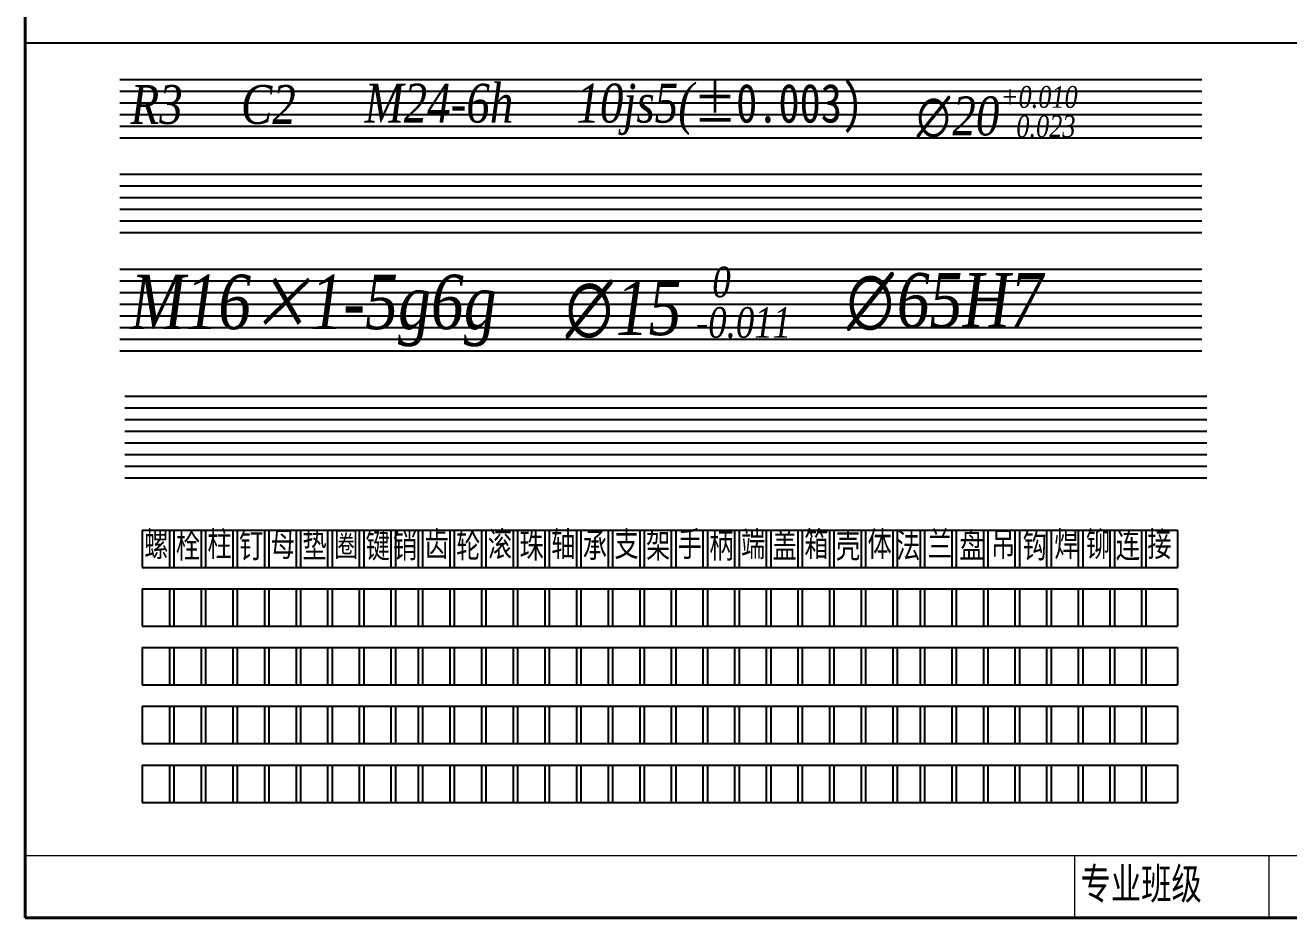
# Model space of a CAD drawing. Header units: millimetres. Extents: x 111 to 441, y -104 to 121.
# Drawn here: x 111.3 to 273.8, y -104.1 to 10.6 of the extents above; entities that cross this region are included whole.
import ezdxf

# ---------------------------------------------------------------- set-up
doc = ezdxf.new("R2010")
doc.units = ezdxf.units.MM
for name, color, linetype, lineweight in [('Layer1', 7, 'Continuous', 15), ('粗线', 7, 'Continuous', 40), ('细线', 7, 'Continuous', 15)]:
    doc.layers.add(name, color=color, linetype=linetype, lineweight=lineweight)
doc.styles.get("Standard").update_dxf_attribs({"font": 'SIMFANG.TTF', "width": 0.714, "height": 5})
doc.styles.add('字母', font='TIMESI.TTF', dxfattribs={"width": 0.8, "height": 5})
doc.styles.add('字母2', font='TIMESI.TTF', dxfattribs={"width": 0.8, "height": 7})

msp = doc.modelspace()

# ---------------------------------------------------------------- linework, layer by layer
for p, q in [((111.32, 8.38), (441.32, 8.38)), ((123.47, 3.67), (262.63, 3.67)), ((123.47, 2.17), (262.63, 2.17)), ((123.47, 0.67), (262.63, 0.67)), ((123.47, -0.83), (262.63, -0.83)), ((123.47, -2.33), (262.63, -2.33)), ((123.47, -3.83), (262.63, -3.83)), ((123.47, -8.52), (262.63, -8.52)), ((123.47, -10.02), (262.63, -10.02)), ((123.47, -11.52), (262.63, -11.52)), ((123.47, -13.02), (262.63, -13.02)), ((123.47, -14.52), (262.63, -14.52)), ((123.47, -16.02), (262.63, -16.02)), ((123.47, -20.71), (262.63, -20.71)), ((123.47, -22.21), (262.63, -22.21)), ((123.47, -23.71), (262.63, -23.71)), ((123.47, -25.21), (262.63, -25.21)), ((123.47, -26.71), (262.63, -26.71)), ((123.47, -28.21), (262.63, -28.21)), ((123.47, -29.71), (262.63, -29.71)), ((123.47, -31.21), (262.63, -31.21)), ((124.14, -37.06), (263.3, -37.06)), ((124.14, -38.56), (263.3, -38.56)), ((124.14, -40.06), (263.3, -40.06)), ((124.14, -41.56), (263.3, -41.56)), ((124.14, -43.06), (263.3, -43.06)), ((124.14, -44.56), (263.3, -44.56)), ((124.14, -46.06), (263.3, -46.06)), ((124.14, -47.56), (263.3, -47.56)), ((126.36, -54.28), (259.53, -54.28)), ((126.36, -54.28), (126.36, -59.08)), ((129.86, -54.28), (129.86, -59.08)), ((130.43, -54.28), (130.43, -59.08)), ((133.93, -54.28), (133.93, -59.08)), ((134.5, -54.28), (134.5, -59.08)), ((138, -54.28), (138, -59.08)), ((138.57, -54.28), (138.57, -59.08)), ((142.07, -54.28), (142.07, -59.08)), ((142.64, -54.28), (142.64, -59.08)), ((146.14, -54.28), (146.14, -59.08)), ((146.71, -54.28), (146.71, -59.08)), ((150.21, -54.28), (150.21, -59.08)), ((150.78, -54.28), (150.78, -59.08)), ((154.28, -54.28), (154.28, -59.08)), ((154.85, -54.28), (154.85, -59.08)), ((158.35, -54.28), (158.35, -59.08)), ((158.92, -54.28), (158.92, -59.08)), ((161.85, -54.28), (161.85, -59.08)), ((162.42, -54.28), (162.42, -59.08)), ((165.92, -54.28), (165.92, -59.08)), ((166.49, -54.28), (166.49, -59.08)), ((169.99, -54.28), (169.99, -59.08)), ((170.56, -54.28), (170.56, -59.08)), ((174.06, -54.28), (174.06, -59.08)), ((174.63, -54.28), (174.63, -59.08)), ((178.13, -54.28), (178.13, -59.08)), ((178.7, -54.28), (178.7, -59.08)), ((182.2, -54.28), (182.2, -59.08)), ((182.77, -54.28), (182.77, -59.08)), ((186.27, -54.28), (186.27, -59.08)), ((186.84, -54.28), (186.84, -59.08)), ((190.34, -54.28), (190.34, -59.08)), ((190.91, -54.28), (190.91, -59.08)), ((194.41, -54.28), (194.41, -59.08)), ((194.98, -54.28), (194.98, -59.08)), ((198.48, -54.28), (198.48, -59.08)), ((199.05, -54.28), (199.05, -59.08)), ((202.55, -54.28), (202.55, -59.08)), ((203.12, -54.28), (203.12, -59.08)), ((206.62, -54.28), (206.62, -59.08)), ((207.19, -54.28), (207.19, -59.08)), ((210.69, -54.28), (210.69, -59.08)), ((211.26, -54.28), (211.26, -59.08)), ((214.76, -54.28), (214.76, -59.08)), ((215.33, -54.28), (215.33, -59.08)), ((218.83, -54.28), (218.83, -59.08)), ((219.4, -54.28), (219.4, -59.08)), ((222.9, -54.28), (222.9, -59.08)), ((223.47, -54.28), (223.47, -59.08)), ((226.4, -54.28), (226.4, -59.08)), ((226.97, -54.28), (226.97, -59.08)), ((230.47, -54.28), (230.47, -59.08)), ((231.04, -54.28), (231.04, -59.08)), ((234.54, -54.28), (234.54, -59.08)), ((235.11, -54.28), (235.11, -59.08)), ((238.61, -54.28), (238.61, -59.08)), ((239.18, -54.28), (239.18, -59.08)), ((242.68, -54.28), (242.68, -59.08)), ((243.25, -54.28), (243.25, -59.08)), ((246.75, -54.28), (246.75, -59.08)), ((247.32, -54.28), (247.32, -59.08)), ((250.82, -54.28), (250.82, -59.08)), ((251.39, -54.28), (251.39, -59.08)), ((254.89, -54.28), (254.89, -59.08)), ((255.46, -54.28), (255.46, -59.08)), ((259.53, -54.28), (259.53, -59.08)), ((126.36, -59.08), (259.53, -59.08)), ((126.36, -61.83), (126.36, -66.63)), ((126.36, -61.83), (259.53, -61.83)), ((129.86, -61.83), (129.86, -66.63)), ((130.43, -61.83), (130.43, -66.63)), ((133.93, -61.83), (133.93, -66.63)), ((134.5, -61.83), (134.5, -66.63)), ((138, -61.83), (138, -66.63)), ((138.57, -61.83), (138.57, -66.63)), ((142.07, -61.83), (142.07, -66.63)), ((142.64, -61.83), (142.64, -66.63)), ((146.14, -61.83), (146.14, -66.63)), ((146.71, -61.83), (146.71, -66.63)), ((150.21, -61.83), (150.21, -66.63)), ((150.78, -61.83), (150.78, -66.63)), ((154.28, -61.83), (154.28, -66.63)), ((154.85, -61.83), (154.85, -66.63)), ((158.35, -61.83), (158.35, -66.63)), ((158.92, -61.83), (158.92, -66.63)), ((161.85, -61.83), (161.85, -66.63)), ((162.42, -61.83), (162.42, -66.63)), ((165.92, -61.83), (165.92, -66.63)), ((166.49, -61.83), (166.49, -66.63)), ((169.99, -61.83), (169.99, -66.63)), ((170.56, -61.83), (170.56, -66.63)), ((174.06, -61.83), (174.06, -66.63)), ((174.63, -61.83), (174.63, -66.63)), ((178.13, -61.83), (178.13, -66.63)), ((178.7, -61.83), (178.7, -66.63)), ((182.2, -61.83), (182.2, -66.63)), ((182.77, -61.83), (182.77, -66.63)), ((186.27, -61.83), (186.27, -66.63)), ((186.84, -61.83), (186.84, -66.63)), ((190.34, -61.83), (190.34, -66.63)), ((190.91, -61.83), (190.91, -66.63)), ((194.41, -61.83), (194.41, -66.63)), ((194.98, -61.83), (194.98, -66.63)), ((198.48, -61.83), (198.48, -66.63)), ((199.05, -61.83), (199.05, -66.63)), ((202.55, -61.83), (202.55, -66.63)), ((203.12, -61.83), (203.12, -66.63)), ((206.62, -61.83), (206.62, -66.63)), ((207.19, -61.83), (207.19, -66.63)), ((210.69, -61.83), (210.69, -66.63)), ((211.26, -61.83), (211.26, -66.63)), ((214.76, -61.83), (214.76, -66.63)), ((215.33, -61.83), (215.33, -66.63)), ((218.83, -61.83), (218.83, -66.63)), ((219.4, -61.83), (219.4, -66.63)), ((222.9, -61.83), (222.9, -66.63)), ((223.47, -61.83), (223.47, -66.63)), ((226.4, -61.83), (226.4, -66.63)), ((226.97, -61.83), (226.97, -66.63)), ((230.47, -61.83), (230.47, -66.63)), ((231.04, -61.83), (231.04, -66.63)), ((234.54, -61.83), (234.54, -66.63)), ((235.11, -61.83), (235.11, -66.63)), ((238.61, -61.83), (238.61, -66.63)), ((239.18, -61.83), (239.18, -66.63)), ((242.68, -61.83), (242.68, -66.63)), ((243.25, -61.83), (243.25, -66.63)), ((246.75, -61.83), (246.75, -66.63)), ((247.32, -61.83), (247.32, -66.63)), ((250.82, -61.83), (250.82, -66.63)), ((251.39, -61.83), (251.39, -66.63)), ((254.89, -61.83), (254.89, -66.63)), ((255.46, -61.83), (255.46, -66.63)), ((259.53, -61.83), (259.53, -66.63)), ((126.36, -66.63), (259.53, -66.63)), ((126.36, -69.38), (126.36, -74.18)), ((126.36, -69.38), (259.53, -69.38)), ((129.86, -69.38), (129.86, -74.18)), ((130.43, -69.38), (130.43, -74.18)), ((133.93, -69.38), (133.93, -74.18)), ((134.5, -69.38), (134.5, -74.18)), ((138, -69.38), (138, -74.18)), ((138.57, -69.38), (138.57, -74.18)), ((142.07, -69.38), (142.07, -74.18)), ((142.64, -69.38), (142.64, -74.18)), ((146.14, -69.38), (146.14, -74.18)), ((146.71, -69.38), (146.71, -74.18)), ((150.21, -69.38), (150.21, -74.18)), ((150.78, -69.38), (150.78, -74.18)), ((154.28, -69.38), (154.28, -74.18)), ((154.85, -69.38), (154.85, -74.18)), ((158.35, -69.38), (158.35, -74.18)), ((158.92, -69.38), (158.92, -74.18)), ((161.85, -69.38), (161.85, -74.18)), ((162.42, -69.38), (162.42, -74.18)), ((165.92, -69.38), (165.92, -74.18)), ((166.49, -69.38), (166.49, -74.18)), ((169.99, -69.38), (169.99, -74.18)), ((170.56, -69.38), (170.56, -74.18)), ((174.06, -69.38), (174.06, -74.18)), ((174.63, -69.38), (174.63, -74.18)), ((178.13, -69.38), (178.13, -74.18)), ((178.7, -69.38), (178.7, -74.18)), ((182.2, -69.38), (182.2, -74.18)), ((182.77, -69.38), (182.77, -74.18)), ((186.27, -69.38), (186.27, -74.18)), ((186.84, -69.38), (186.84, -74.18)), ((190.34, -69.38), (190.34, -74.18)), ((190.91, -69.38), (190.91, -74.18)), ((194.41, -69.38), (194.41, -74.18)), ((194.98, -69.38), (194.98, -74.18)), ((198.48, -69.38), (198.48, -74.18)), ((199.05, -69.38), (199.05, -74.18)), ((202.55, -69.38), (202.55, -74.18)), ((203.12, -69.38), (203.12, -74.18)), ((206.62, -69.38), (206.62, -74.18)), ((207.19, -69.38), (207.19, -74.18)), ((210.69, -69.38), (210.69, -74.18)), ((211.26, -69.38), (211.26, -74.18)), ((214.76, -69.38), (214.76, -74.18)), ((215.33, -69.38), (215.33, -74.18)), ((218.83, -69.38), (218.83, -74.18)), ((219.4, -69.38), (219.4, -74.18)), ((222.9, -69.38), (222.9, -74.18)), ((223.47, -69.38), (223.47, -74.18)), ((226.4, -69.38), (226.4, -74.18)), ((226.97, -69.38), (226.97, -74.18)), ((230.47, -69.38), (230.47, -74.18)), ((231.04, -69.38), (231.04, -74.18)), ((234.54, -69.38), (234.54, -74.18)), ((235.11, -69.38), (235.11, -74.18)), ((238.61, -69.38), (238.61, -74.18)), ((239.18, -69.38), (239.18, -74.18)), ((242.68, -69.38), (242.68, -74.18)), ((243.25, -69.38), (243.25, -74.18)), ((246.75, -69.38), (246.75, -74.18)), ((247.32, -69.38), (247.32, -74.18)), ((250.82, -69.38), (250.82, -74.18)), ((251.39, -69.38), (251.39, -74.18)), ((254.89, -69.38), (254.89, -74.18)), ((255.46, -69.38), (255.46, -74.18)), ((259.53, -69.38), (259.53, -74.18)), ((126.36, -74.18), (259.53, -74.18)), ((126.36, -76.93), (126.36, -81.73)), ((126.36, -76.93), (259.53, -76.93)), ((129.86, -76.93), (129.86, -81.73)), ((130.43, -76.93), (130.43, -81.73)), ((133.93, -76.93), (133.93, -81.73)), ((134.5, -76.93), (134.5, -81.73)), ((138, -76.93), (138, -81.73)), ((138.57, -76.93), (138.57, -81.73)), ((142.07, -76.93), (142.07, -81.73)), ((142.64, -76.93), (142.64, -81.73)), ((146.14, -76.93), (146.14, -81.73)), ((146.71, -76.93), (146.71, -81.73)), ((150.21, -76.93), (150.21, -81.73)), ((150.78, -76.93), (150.78, -81.73)), ((154.28, -76.93), (154.28, -81.73)), ((154.85, -76.93), (154.85, -81.73)), ((158.35, -76.93), (158.35, -81.73)), ((158.92, -76.93), (158.92, -81.73)), ((161.85, -76.93), (161.85, -81.73)), ((162.42, -76.93), (162.42, -81.73)), ((165.92, -76.93), (165.92, -81.73)), ((166.49, -76.93), (166.49, -81.73)), ((169.99, -76.93), (169.99, -81.73)), ((170.56, -76.93), (170.56, -81.73)), ((174.06, -76.93), (174.06, -81.73)), ((174.63, -76.93), (174.63, -81.73)), ((178.13, -76.93), (178.13, -81.73)), ((178.7, -76.93), (178.7, -81.73)), ((182.2, -76.93), (182.2, -81.73)), ((182.77, -76.93), (182.77, -81.73)), ((186.27, -76.93), (186.27, -81.73)), ((186.84, -76.93), (186.84, -81.73)), ((190.34, -76.93), (190.34, -81.73)), ((190.91, -76.93), (190.91, -81.73)), ((194.41, -76.93), (194.41, -81.73)), ((194.98, -76.93), (194.98, -81.73)), ((198.48, -76.93), (198.48, -81.73)), ((199.05, -76.93), (199.05, -81.73)), ((202.55, -76.93), (202.55, -81.73)), ((203.12, -76.93), (203.12, -81.73)), ((206.62, -76.93), (206.62, -81.73)), ((207.19, -76.93), (207.19, -81.73)), ((210.69, -76.93), (210.69, -81.73)), ((211.26, -76.93), (211.26, -81.73)), ((214.76, -76.93), (214.76, -81.73)), ((215.33, -76.93), (215.33, -81.73)), ((218.83, -76.93), (218.83, -81.73)), ((219.4, -76.93), (219.4, -81.73)), ((222.9, -76.93), (222.9, -81.73)), ((223.47, -76.93), (223.47, -81.73)), ((226.4, -76.93), (226.4, -81.73)), ((226.97, -76.93), (226.97, -81.73)), ((230.47, -76.93), (230.47, -81.73)), ((231.04, -76.93), (231.04, -81.73)), ((234.54, -76.93), (234.54, -81.73)), ((235.11, -76.93), (235.11, -81.73)), ((238.61, -76.93), (238.61, -81.73)), ((239.18, -76.93), (239.18, -81.73)), ((242.68, -76.93), (242.68, -81.73)), ((243.25, -76.93), (243.25, -81.73)), ((246.75, -76.93), (246.75, -81.73)), ((247.32, -76.93), (247.32, -81.73)), ((250.82, -76.93), (250.82, -81.73)), ((251.39, -76.93), (251.39, -81.73)), ((254.89, -76.93), (254.89, -81.73)), ((255.46, -76.93), (255.46, -81.73)), ((259.53, -76.93), (259.53, -81.73)), ((126.36, -81.73), (259.53, -81.73)), ((126.36, -84.48), (126.36, -89.28)), ((126.36, -84.48), (259.53, -84.48)), ((129.86, -84.48), (129.86, -89.28)), ((130.43, -84.48), (130.43, -89.28)), ((133.93, -84.48), (133.93, -89.28)), ((134.5, -84.48), (134.5, -89.28)), ((138, -84.48), (138, -89.28)), ((138.57, -84.48), (138.57, -89.28)), ((142.07, -84.48), (142.07, -89.28)), ((142.64, -84.48), (142.64, -89.28)), ((146.14, -84.48), (146.14, -89.28)), ((146.71, -84.48), (146.71, -89.28)), ((150.21, -84.48), (150.21, -89.28)), ((150.78, -84.48), (150.78, -89.28)), ((154.28, -84.48), (154.28, -89.28)), ((154.85, -84.48), (154.85, -89.28)), ((158.35, -84.48), (158.35, -89.28)), ((158.92, -84.48), (158.92, -89.28)), ((161.85, -84.48), (161.85, -89.28)), ((162.42, -84.48), (162.42, -89.28)), ((165.92, -84.48), (165.92, -89.28)), ((166.49, -84.48), (166.49, -89.28)), ((169.99, -84.48), (169.99, -89.28)), ((170.56, -84.48), (170.56, -89.28)), ((174.06, -84.48), (174.06, -89.28)), ((174.63, -84.48), (174.63, -89.28)), ((178.13, -84.48), (178.13, -89.28)), ((178.7, -84.48), (178.7, -89.28)), ((182.2, -84.48), (182.2, -89.28)), ((182.77, -84.48), (182.77, -89.28)), ((186.27, -84.48), (186.27, -89.28)), ((186.84, -84.48), (186.84, -89.28)), ((190.34, -84.48), (190.34, -89.28)), ((190.91, -84.48), (190.91, -89.28)), ((194.41, -84.48), (194.41, -89.28)), ((194.98, -84.48), (194.98, -89.28)), ((198.48, -84.48), (198.48, -89.28)), ((199.05, -84.48), (199.05, -89.28)), ((202.55, -84.48), (202.55, -89.28)), ((203.12, -84.48), (203.12, -89.28)), ((206.62, -84.48), (206.62, -89.28)), ((207.19, -84.48), (207.19, -89.28)), ((210.69, -84.48), (210.69, -89.28)), ((211.26, -84.48), (211.26, -89.28)), ((214.76, -84.48), (214.76, -89.28)), ((215.33, -84.48), (215.33, -89.28)), ((218.83, -84.48), (218.83, -89.28)), ((219.4, -84.48), (219.4, -89.28)), ((222.9, -84.48), (222.9, -89.28)), ((223.47, -84.48), (223.47, -89.28)), ((226.4, -84.48), (226.4, -89.28)), ((226.97, -84.48), (226.97, -89.28)), ((230.47, -84.48), (230.47, -89.28)), ((231.04, -84.48), (231.04, -89.28)), ((234.54, -84.48), (234.54, -89.28)), ((235.11, -84.48), (235.11, -89.28)), ((238.61, -84.48), (238.61, -89.28)), ((239.18, -84.48), (239.18, -89.28)), ((242.68, -84.48), (242.68, -89.28)), ((243.25, -84.48), (243.25, -89.28)), ((246.75, -84.48), (246.75, -89.28)), ((247.32, -84.48), (247.32, -89.28)), ((250.82, -84.48), (250.82, -89.28)), ((251.39, -84.48), (251.39, -89.28)), ((254.89, -84.48), (254.89, -89.28)), ((255.46, -84.48), (255.46, -89.28)), ((259.53, -84.48), (259.53, -89.28)), ((126.36, -89.28), (259.53, -89.28))]:
    msp.add_line(p, q)
at = {"lineweight": 5}
msp.add_line((246.32, -104.12), (246.32, -96.12), dxfattribs=at)
at = {"layer": '粗线'}
msp.add_lwpolyline([(111.32, -104.12), (441.32, -104.12), (441.32, 120.88), (111.32, 120.88)], close=True, dxfattribs=at)
at = {"layer": '细线'}
for p, q in [((111.32, -96.12), (441.32, -96.12)), ((271.32, -104.12), (271.32, -96.12))]:
    msp.add_line(p, q, dxfattribs=at)

# ---------------------------------------------------------------- texts
at = {"style": '字母', "width": 0.8}
for s, height, p in [('+0.010', 2.8, (236.78, 0.02)), ('∅', 5, (225.97, -3.52)), ('20', 5, (230.56, -3.52)), ('  0.023', 2.8, (237.09, -3.76)), (' 0', 3.92, (198.5, -24.33)), ('∅', 7, (216.98, -28.22)), ('∅', 7, (180.83, -29.2)), ('15', 7, (187.26, -29.2)), ('65H7', 7, (223.41, -28.22)), (' -0.011', 3.92, (196.4, -29.54))]:
    msp.add_text(s, height=height, dxfattribs=at).set_placement(p)
at = {"char_height": 3.2, "width": 4.07, "attachment_point": 1}
for s, insert in [('螺', (126.61, -54.46)), ('栓', (130.68, -54.64)), ('柱', (134.75, -54.46)), ('钉', (138.82, -54.64)), ('母', (142.89, -54.46)), ('垫', (146.96, -54.64)), ('圈', (151.03, -54.46)), ('键', (155.1, -54.64)), ('销', (158.6, -54.64)), ('齿', (162.67, -54.46)), ('轮', (166.74, -54.64)), ('滚', (170.81, -54.46)), ('珠', (174.88, -54.64)), ('轴', (178.95, -54.46)), ('承', (183.02, -54.64)), ('支', (187.09, -54.46)), ('架', (191.16, -54.64)), ('手', (195.23, -54.46)), ('柄', (199.3, -54.64)), ('端', (203.37, -54.46)), ('盖', (207.44, -54.64)), ('箱', (211.51, -54.46)), ('壳', (215.58, -54.64)), ('体', (219.65, -54.46)), ('法', (223.32, -54.64)), ('兰', (227.39, -54.46)), ('盘', (231.46, -54.64)), ('吊', (235.53, -54.46)), ('钩', (239.6, -54.64)), ('焊', (243.67, -54.46)), ('铆', (247.74, -54.46)), ('连', (251.57, -54.64)), ('接', (255.64, -54.46))]:
    msp.add_mtext(s, dxfattribs=dict(at, insert=insert))
at = {"layer": 'Layer1', "attachment_point": 1}
for s, insert, char_height, width, style in [('M24-6h', (154.96, 3.12), 5, 3.1, '字母'), ('10js5({\\fSimSun|b0|i0|c134|p54;±0.003)}', (182.2, 3.12), 5, 53.2672, '字母'), ('R3', (124.86, 2.95), 5, 3.1, '字母'), ('C2', (139.06, 2.95), 5, 3.1, '字母'), ('M16{\\fSimSun|b0|i1|c134|p54;×}1-5g6g', (124.86, -21.43), 7, 71.1315, '字母2')]:
    msp.add_mtext(s, dxfattribs=dict(at, insert=insert, char_height=char_height, width=width, style=style))
at = {"layer": '细线', "insert": (247.05, -97.74), "char_height": 4, "width": 23.3701, "attachment_point": 1}
msp.add_mtext('{\\f仿宋_GB2312|b0|i0|c134|p49;专业班级}', dxfattribs=at)

doc.saveas('drawing.dxf')
